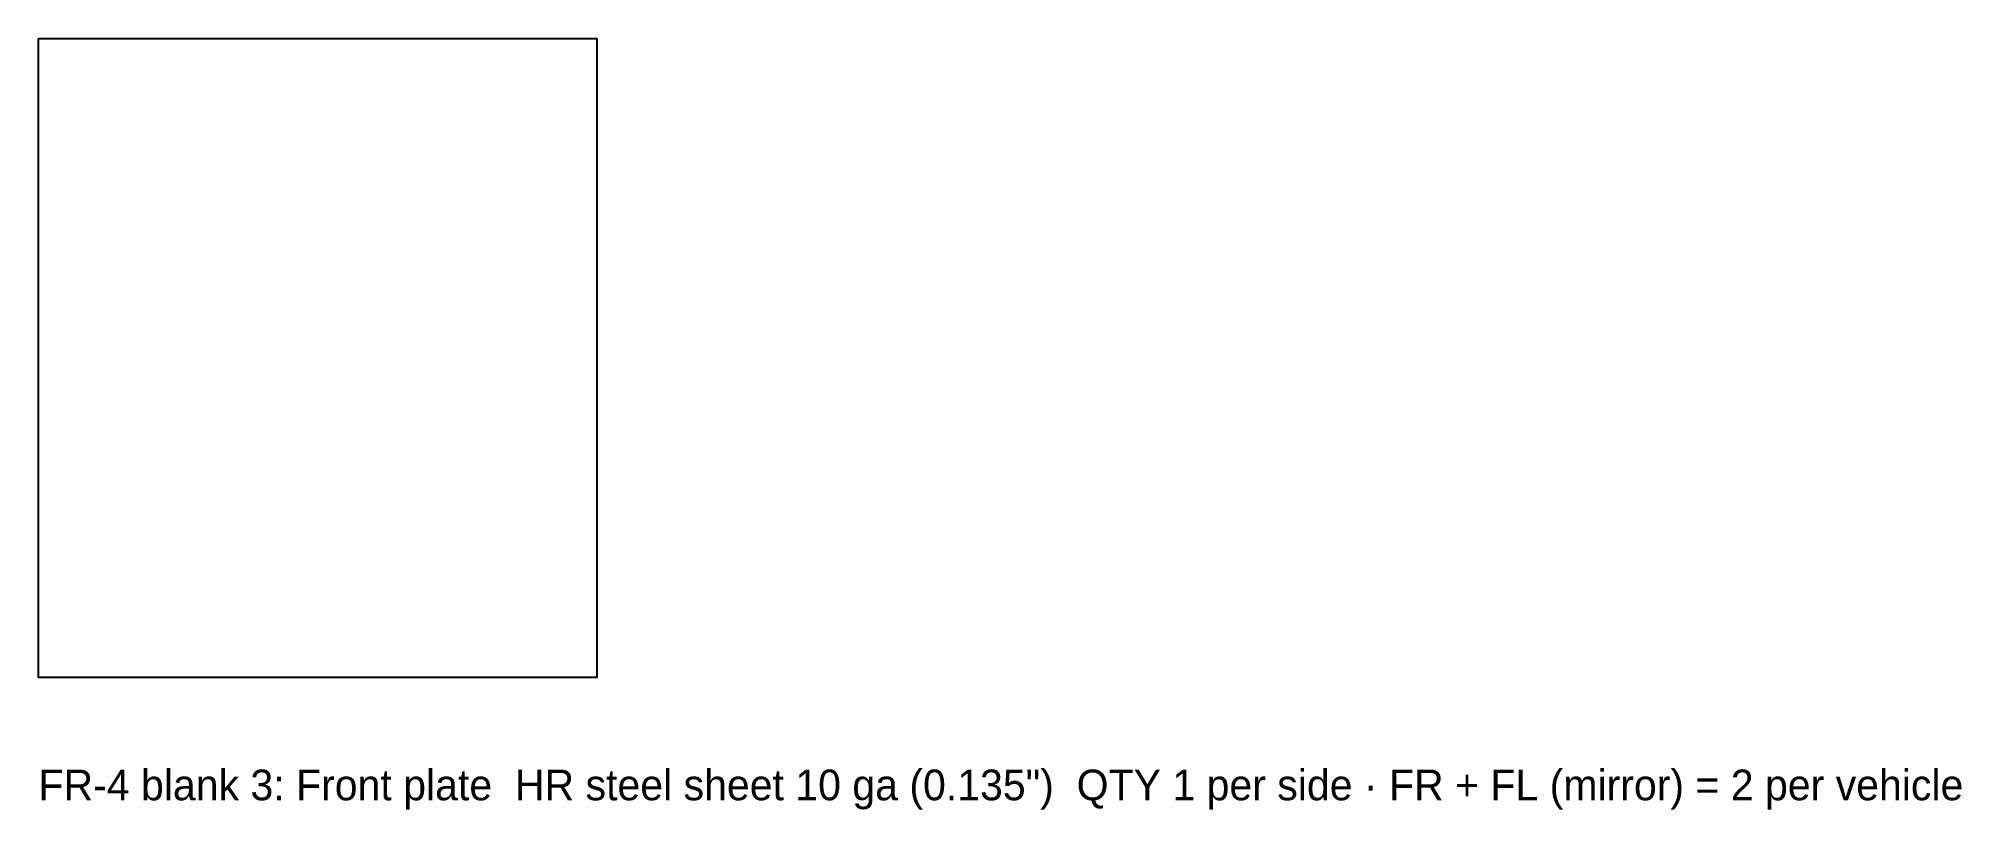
# Model space of a CAD drawing. Header units: inches. Extents: x 0 to 9.4, y -0.65 to 3.12.
import ezdxf

# ---------------------------------------------------------------- set-up
doc = ezdxf.new("R2010")
doc.units = ezdxf.units.IN
doc.header["$MEASUREMENT"] = 0
doc.layers.add('CUT', color=7, linetype='Continuous')
doc.layers.add('TEXT', color=3, linetype='Continuous')

msp = doc.modelspace()

# ---------------------------------------------------------------- linework, layer by layer
at = {"layer": 'CUT'}
msp.add_lwpolyline([(0, 3.125), (2.731, 3.125), (2.731, 0), (0, 0), (0, 3.125)], close=True, dxfattribs=at)

# ---------------------------------------------------------------- texts
at = {"layer": 'TEXT'}
msp.add_text('FR-4 blank 3: Front plate  HR steel sheet 10 ga (0.135")  QTY 1 per side · FR + FL (mirror) = 2 per vehicle', height=0.15, dxfattribs=at).set_placement((0, -0.6))

doc.saveas('drawing.dxf')
